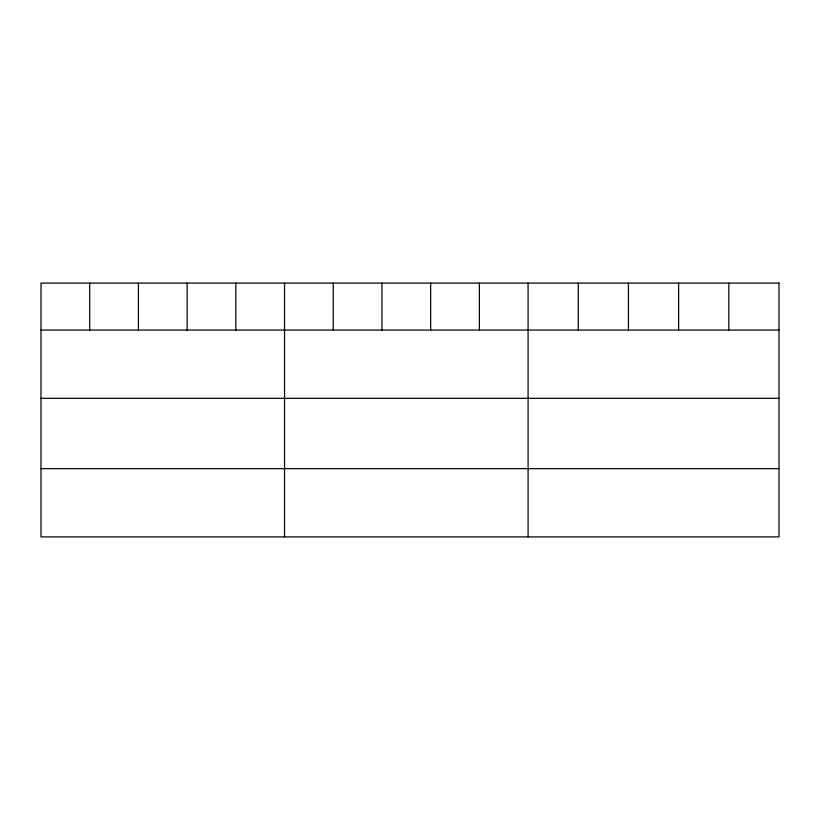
<?xml version="1.0" encoding="UTF-8"?>
<svg xmlns="http://www.w3.org/2000/svg" width="820" height="820" viewBox="0 0 820 820"><rect width="100%" height="100%" fill="white"/><g stroke="black" fill="none" stroke-linecap="round" stroke-linejoin="round"><path stroke-width="1.23" d="M41 330.07L779 330.07M41 398.325L779 398.325M41 468.65L779 468.65M728.816 283.095L728.816 330.07M678.632 283.095L678.632 330.07M628.448 283.095L628.448 330.07M578.264 283.095L578.264 330.07M528.08 283.095L528.08 536.905M479.372 283.095L479.372 330.07M430.664 283.095L430.664 330.07M381.956 283.095L381.956 330.07M333.248 283.095L333.248 330.07M284.54 283.095L284.54 536.905M235.832 283.095L235.832 330.07M187.124 283.095L187.124 330.07M138.416 283.095L138.416 330.07M89.708 283.095L89.708 330.07M779 283.095L41 283.095L41 536.905L779 536.905L779 283.095"/></g></svg>
